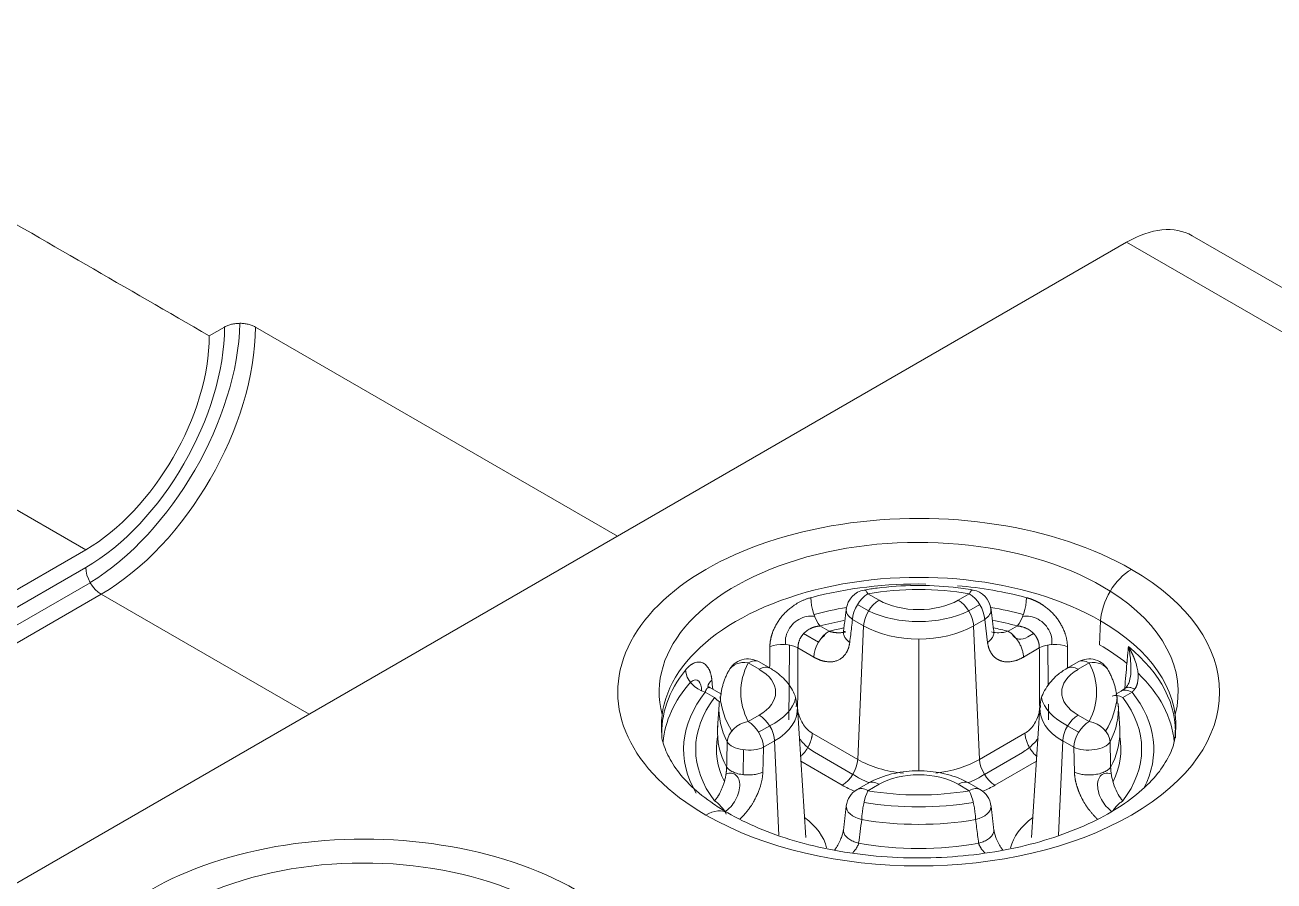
# Model space of a CAD drawing. Header units: millimetres. Extents: x 409 to 1151, y 1574 to 2099.
# Drawn here: x 948.89 to 969.11, y 1807.87 to 1821.73 of the extents above; entities that cross this region are included whole.
import ezdxf

# ---------------------------------------------------------------- set-up
doc = ezdxf.new("R2010")
doc.units = ezdxf.units.MM
doc.layers.add('core', color=7, linetype='Continuous', lineweight=20)

msp = doc.modelspace()

# ---------------------------------------------------------------- linework, layer by layer
at = {"layer": 'core', "linetype": 'Continuous'}
for p, q in [((949.875, 1813.23), (935.16, 1821.726)), ((983.708, 1809.122), (967.785, 1818.315)), ((941.754, 1803.793), (966.726, 1818.21)), ((983.087, 1808.764), (966.726, 1818.21)), ((952.122, 1816.837), (951.875, 1816.694)), ((952.622, 1816.837), (958.485, 1813.452)), ((949.875, 1813.23), (924.904, 1798.813)), ((949.875, 1812.945), (924.904, 1798.527)), ((949.948, 1812.699), (924.977, 1798.281)), ((950.125, 1812.512), (925.153, 1798.095)), ((950.125, 1812.512), (953.491, 1810.569)), ((962.539, 1812.52), (962.718, 1812.417)), ((964.001, 1812.417), (964.18, 1812.52)), ((962.548, 1812.241), (962.369, 1812.345)), ((964.351, 1812.345), (964.171, 1812.241)), ((962.289, 1812.103), (962.469, 1811.999)), ((964.25, 1811.999), (964.43, 1812.103)), ((964.475, 1811.733), (964.43, 1812.103)), ((966.305, 1812.08), (966.288, 1811.694)), ((961.498, 1811.876), (961.74, 1811.737)), ((961.761, 1811.998), (961.91, 1811.912)), ((962.373, 1809.838), (962.469, 1811.999)), ((964.346, 1809.838), (964.25, 1811.999)), ((964.958, 1811.998), (964.809, 1811.912)), ((965.126, 1811.821), (965.221, 1811.876)), ((961.261, 1811.045), (961.267, 1811.687)), ((961.406, 1811.642), (961.661, 1811.495)), ((963.36, 1811.786), (963.36, 1809.654)), ((965.059, 1811.495), (965.313, 1811.642)), ((965.452, 1811.687), (965.458, 1811.045)), ((960.778, 1811.297), (960.599, 1811.4)), ((960.955, 1811.314), (960.775, 1811.418)), ((965.944, 1811.418), (965.764, 1811.314)), ((966.12, 1811.4), (965.941, 1811.297)), ((961.256, 1810.479), (961.261, 1811.045)), ((959.905, 1810.926), (960.054, 1810.841)), ((960.166, 1810.895), (959.97, 1811.008)), ((966.638, 1810.944), (966.554, 1810.896)), ((966.814, 1810.926), (966.665, 1810.841)), ((960.129, 1810.722), (960.105, 1810.347)), ((961.531, 1808.577), (961.396, 1810.68)), ((965.323, 1810.68), (965.188, 1808.577)), ((965.461, 1810.733), (965.463, 1810.479)), ((966.614, 1810.347), (966.59, 1810.722)), ((960.599, 1810.452), (960.778, 1810.556)), ((965.941, 1810.556), (966.12, 1810.452)), ((960.948, 1810.38), (960.769, 1810.277)), ((962.373, 1809.838), (961.638, 1810.262)), ((965.081, 1810.262), (964.346, 1809.838)), ((965.95, 1810.277), (965.771, 1810.38)), ((960.848, 1810.035), (961.028, 1810.139)), ((961.028, 1810.139), (961.095, 1808.611)), ((965.624, 1808.61), (965.692, 1810.139)), ((965.692, 1810.139), (965.871, 1810.035)), ((965.882, 1809.633), (965.871, 1810.035)), ((960.519, 1809.592), (960.526, 1809.995)), ((962.124, 1809.421), (961.452, 1809.809)), ((962.294, 1809.596), (961.674, 1809.954)), ((965.042, 1809.952), (964.425, 1809.596)), ((965.268, 1809.809), (964.595, 1809.421)), ((962.542, 1809.453), (962.362, 1809.35)), ((962.718, 1809.436), (962.539, 1809.332)), ((964.18, 1809.332), (964.001, 1809.436)), ((964.357, 1809.35), (964.178, 1809.453))]:
    msp.add_line(p, q, dxfattribs=at)
for centre, start, end in [((962.539, 1812.232), 99.7408, 172.9434), ((964.18, 1812.232), 7.0566, 80.2592), ((960.599, 1811.112), 60, 152.7516), ((966.12, 1811.112), 27.2484, 120), ((962.539, 1809.044), 120, 173.1877), ((964.18, 1809.044), 6.8123, 60)]:
    msp.add_arc(centre, 0.353, start, end, dxfattribs=at)
for centre, major_axis, ratio, start_param, end_param in [((966.726, 1816.48), (1.059, 1.835), 0.57735, 6.283185, 7.068583), ((949.875, 1815.54), (-1.766, -3.058), 0.57735, 0.81448, 2.327112), ((949.875, 1815.54), (-1.589, -2.753), 0.57735, 0.785398, 2.356194), ((949.875, 1815.54), (-1.414, -2.449), 0.57735, 0.785398, 2.356194), ((950.125, 1815.396), (-1.766, -3.058), 0.57735, 0.785398, 2.356194), ((963.36, 1810.926), (4.871, 0), 0.57735, 0.785398, 3.926991), ((963.36, 1810.926), (-4.201, 0), 0.57735, 3.881441, 6.43333), ((950.125, 1812.801), (-0.177, 0.306), 0.57735, 0.785398, 2.356194), ((963.36, 1810.38), (4.166, 0), 0.57735, 0.785398, 3.184593), ((963.36, 1810.926), (4.871, 0), 0.57735, 3.926991, 7.068583), ((966.804, 1812.338), (-0.353, -0.612), 0.57735, 3.926991, 5.445427), ((963.36, 1810.277), (4.159, 0), 0.57735, 1.543549, 2.004157), ((963.36, 1810.277), (4.159, 0), 0.57735, 1.137435, 1.418646), ((961.761, 1812.286), (0.091, -0.341), 0.342866, 4.102864, 5.621301), ((962.539, 1812.232), (-0.177, -0.306), 0.57735, 3.926991, 5.445427), ((962.539, 1812.232), (-0.06, 0.348), 0.232704, 5.647602, 6.283706), ((963.36, 1810.926), (2.88, 0), 0.57735, 1.281787, 1.859806), ((964.18, 1812.232), (0.06, 0.348), 0.232704, 6.28269, 6.918769), ((964.18, 1812.232), (0.177, -0.306), 0.57735, 0.837758, 2.356194), ((964.958, 1812.286), (-0.091, -0.341), 0.342866, 0.661981, 2.180322), ((963.36, 1810.926), (-4.201, 0), 0.57735, 2.991446, 3.881441), ((963.36, 1810.004), (4.142, 0), 0.57735, 1.856526, 1.992207), ((962.539, 1812.232), (0.35, -0.043), 0.594781, 3.141578, 3.996943), ((962.718, 1812.128), (-0.177, -0.306), 0.57735, 3.926991, 5.445427), ((963.36, 1812.787), (-1.242, 0), 0.57735, 0.860258, 2.281334), ((963.36, 1812.787), (-0.907, 0), 0.57735, 0.785398, 2.356194), ((964.001, 1812.128), (0.177, -0.306), 0.57735, 0.837758, 2.356194), ((964.18, 1812.232), (0.35, 0.043), 0.594781, 5.427835, 6.2832), ((963.36, 1810.004), (4.142, 0), 0.57735, 1.149386, 1.285041), ((963.36, 1810.004), (3.806, 0), 0.57735, 1.895113, 2.004157), ((963.36, 1810.004), (3.806, 0), 0.57735, 1.137434, 1.251516), ((963.36, 1810.38), (4.166, 0), 0.57735, 6.258691, 7.068583), ((961.91, 1811.624), (-0.177, -0.306), 0.57735, 3.926991, 5.445427), ((963.36, 1810.004), (3.61, 0), 0.57735, 1.915113, 1.984063), ((963.36, 1812.514), (-1.26, 0), 0.57735, 0.785398, 2.356194), ((963.36, 1810.004), (3.61, 0), 0.57735, 1.157529, 1.229515), ((961.157, 1811.513), (0.353, -0.002), 0.520142, 0.790128, 2.196897), ((965.562, 1811.513), (-0.353, -0.002), 0.520142, 4.086288, 5.493058), ((963.36, 1810.004), (4.142, 0), 0.57735, 0.619763, 0.785398), ((963.36, 1810.277), (4.159, 0), 0.57735, 6.246135, 6.899046), ((960.599, 1811.112), (-0.314, 0.162), 0.782634, 5.095526, 6.28273), ((960.599, 1811.112), (0.177, 0.306), 0.57735, 0.000011, 0.785398), ((966.12, 1811.112), (-0.177, 0.306), 0.57735, 5.497787, 6.283174), ((966.12, 1811.112), (0.314, 0.162), 0.782634, 0.000455, 1.187659), ((963.36, 1810.277), (4.159, 0), 0.57735, 2.708231, 3.178659), ((959.905, 1811.215), (0.276, -0.221), 0.741019, 3.729846, 5.248188), ((963.36, 1810.926), (2.88, 0), 0.57735, 2.852583, 3.430602), ((960.778, 1811.008), (0.177, 0.306), 0.57735, 0.000485, 0.785398), ((960.137, 1810.926), (-0.907, 0), 0.57735, 2.356194, 3.926991), ((966.582, 1810.926), (-0.907, 0), 0.57735, 5.497787, 7.068583), ((965.941, 1811.008), (-0.177, 0.306), 0.57735, 5.497787, 6.282748), ((963.36, 1810.926), (2.88, 0), 0.57735, 5.994176, 6.572195), ((963.36, 1810.004), (4.142, 0), 0.57735, 0.04934, 0.540902), ((963.36, 1810.004), (4.142, 0), 0.57735, 2.671897, 3.092055), ((960.298, 1811.017), (-0.352, -0.03), 0.580514, 5.611941, 6.142183), ((963.36, 1810.004), (3.806, 0), 0.57735, 2.70823, 3.471055), ((963.36, 1810.004), (3.61, 0), 0.57735, 2.728325, 3.55486), ((963.36, 1810.926), (3.215, 0), 0.57735, 3.178021, 3.48681), ((960.137, 1810.926), (-1.242, 0), 0.57735, 2.281334, 3.008157), ((966.582, 1810.926), (-1.242, 0), 0.57735, 0.116223, 0.860258), ((963.36, 1810.926), (3.215, 0), 0.57735, 5.937968, 6.246755), ((966.665, 1810.552), (-0.177, 0.306), 0.57735, 5.497787, 6.263552), ((966.814, 1810.638), (-0.177, 0.306), 0.577348, 5.497785, 6.283166), ((963.36, 1810.004), (3.61, 0), 0.57735, 5.869918, 6.696452), ((963.36, 1810.004), (3.806, 0), 0.57735, 5.991369, 6.716546), ((963.36, 1810.653), (3.233, 0), 0.57735, 3.104527, 3.430602), ((963.36, 1810.653), (3.233, 0), 0.57735, 3.075121, 3.104527), ((960.137, 1810.653), (-1.26, 0), 0.57735, 2.356194, 3.189404), ((966.582, 1810.653), (-1.26, 0), 0.57735, 6.247867, 7.068583), ((963.36, 1810.653), (3.233, 0), 0.57735, 5.994176, 6.3307), ((960.599, 1810.164), (-0.314, -0.162), 0.782634, 4.329252, 5.847688), ((960.599, 1810.164), (0.177, -0.306), 0.57735, 0.837758, 2.356194), ((960.778, 1810.268), (0.177, -0.306), 0.57735, 0.837758, 2.356194), ((965.941, 1810.268), (-0.177, -0.306), 0.57735, 3.926991, 5.445427), ((966.12, 1810.164), (-0.177, -0.306), 0.57735, 3.926991, 5.445427), ((966.12, 1810.164), (0.314, -0.162), 0.782634, 0.435497, 1.953933), ((963.36, 1810.004), (3.275, 0), 0.57735, 3.032174, 3.423007), ((963.36, 1810.277), (3.257, 0), 0.57735, 3.104533, 3.444508), ((963.36, 1810.277), (3.257, 0), 0.57735, 3.08206, 3.104533), ((963.36, 1810.277), (3.257, 0), 0.57735, 5.98027, 6.284), ((963.36, 1810.004), (3.275, 0), 0.57735, 6.001802, 6.392646), ((963.36, 1810.277), (3.257, 0), 0.57735, 0.000814, 0.03706), ((960.599, 1810.164), (0.353, -0.01), 0.493711, 3.448351, 5.510944), ((966.12, 1810.164), (0.353, 0.01), 0.493711, 3.913834, 5.976427), ((962.124, 1809.709), (0.177, 0.306), 0.57735, 3.926991, 5.445427), ((963.36, 1810.407), (1.395, 0), 0.57735, 3.926991, 4.535969), ((963.36, 1810.407), (1.395, 0), 0.57735, 4.912003, 5.497787), ((964.595, 1809.709), (-0.177, 0.306), 0.57735, 0.837758, 2.356194), ((963.36, 1809.066), (-0.907, 0), 0.57735, 3.926991, 5.497787), ((963.36, 1810.134), (1.748, 0), 0.57735, 3.926991, 4.076437), ((963.36, 1810.134), (-1.413, 0), 0.57735, 0.717264, 0.967482), ((962.718, 1809.148), (-0.177, 0.306), 0.57735, 5.497787, 6.282295), ((964.001, 1809.148), (0.177, 0.306), 0.57735, 0.000722, 0.785398), ((963.36, 1810.134), (-1.413, 0), 0.57735, 2.173977, 2.424329), ((963.36, 1810.134), (1.748, 0), 0.57735, 5.348341, 5.497787), ((962.539, 1809.044), (-0.177, 0.306), 0.57735, 5.497787, 6.283174), ((962.539, 1809.044), (-0.06, -0.348), 0.232704, 3.777176, 5.295613), ((963.36, 1810.926), (2.88, 0), 0.57735, 4.42338, 5.001398), ((964.18, 1809.044), (0.177, 0.306), 0.57735, 0.000011, 0.785398), ((964.18, 1809.044), (0.06, -0.348), 0.232704, 0.987573, 2.506009), ((959.915, 1808.361), (-0.353, -0.612), 0.57735, 3.141604, 3.926991), ((960.054, 1808.878), (0.177, -0.306), 0.57735, 1.484209, 2.356194), ((962.539, 1809.044), (0.351, -0.042), 0.553912, 3.141594, 4.488402), ((963.36, 1810.926), (3.215, 0), 0.57735, 4.433538, 4.99124), ((964.18, 1809.044), (0.351, 0.042), 0.553912, 4.936376, 6.283184), ((960.137, 1808.273), (1.748, 0), 0.57735, 0.133542, 0.66668), ((963.36, 1810.653), (3.233, 0), 0.57735, 4.42338, 5.001398), ((966.582, 1808.273), (1.748, 0), 0.57735, 2.474912, 3.01021), ((954.37, 1805.736), (4.871, 0), 0.57735, 0.785398, 3.926991), ((963.36, 1810.277), (3.257, 0), 0.57735, 4.409474, 5.015304), ((954.37, 1805.736), (-4.201, 0), 0.57735, 3.881441, 6.43333)]:
    msp.add_ellipse(centre, major_axis=major_axis, ratio=ratio, start_param=start_param, end_param=end_param, dxfattribs=at)
for points, degree, knots in [([(951.875, 1816.694), (950.542, 1817.464), (949.208, 1818.234), (944.303, 1821.066), (940.732, 1823.128), (937.16, 1825.19)], 3, [0, 0, 0, 0, 0.271831, 0.271831, 1, 1, 1, 1]), ([(952.622, 1816.837), (952.614, 1816.842), (952.605, 1816.847), (952.587, 1816.855), (952.569, 1816.863), (952.549, 1816.87), (952.529, 1816.876), (952.518, 1816.879), (952.486, 1816.887), (952.464, 1816.891), (952.43, 1816.894), (952.419, 1816.895), (952.395, 1816.897), (952.384, 1816.897), (952.349, 1816.897), (952.326, 1816.896), (952.292, 1816.892), (952.281, 1816.89), (952.259, 1816.886), (952.237, 1816.882), (952.216, 1816.876), (952.196, 1816.87), (952.186, 1816.867), (952.157, 1816.855), (952.139, 1816.847), (952.122, 1816.837)], 3, [0, 0, 0, 0, 0.0625, 0.0625, 0.125, 0.1875, 0.1875, 0.25, 0.25, 0.375, 0.375, 0.4375, 0.4375, 0.5, 0.5, 0.625, 0.625, 0.6875, 0.6875, 0.75, 0.8125, 0.8125, 0.875, 0.875, 1, 1, 1, 1]), ([(964.24, 1812.58), (964.134, 1812.598), (963.827, 1812.641), (963.303, 1812.666), (962.818, 1812.632), (962.548, 1812.592), (962.479, 1812.58)], 3, [0, 0, 0, 0, 0.184218, 0.531525, 0.879178, 1, 1, 1, 1]), ([(960.951, 1811.663), (960.951, 1811.666), (960.951, 1811.673), (960.951, 1811.682), (960.952, 1811.692), (960.953, 1811.702), (960.953, 1811.712), (960.954, 1811.722), (960.956, 1811.732), (960.957, 1811.741), (960.958, 1811.751), (960.96, 1811.761), (960.962, 1811.771), (960.964, 1811.781), (960.966, 1811.791), (960.968, 1811.802), (960.97, 1811.812), (960.973, 1811.822), (960.976, 1811.832), (960.978, 1811.842), (960.982, 1811.853), (960.985, 1811.863), (960.988, 1811.873), (960.992, 1811.883), (961.001, 1811.91), (961.019, 1811.954), (961.049, 1812.013), (961.084, 1812.071), (961.124, 1812.128), (961.169, 1812.183), (961.22, 1812.235), (961.275, 1812.283), (961.32, 1812.317), (961.354, 1812.34), (961.374, 1812.353), (961.394, 1812.365), (961.415, 1812.377), (961.436, 1812.388), (961.457, 1812.399), (961.479, 1812.409), (961.501, 1812.418), (961.523, 1812.427), (961.545, 1812.435), (961.567, 1812.443), (961.59, 1812.45), (961.605, 1812.454), (961.613, 1812.456)], 3, [0, 0, 0, 0, 0.009872, 0.019721, 0.02955, 0.039361, 0.049158, 0.058943, 0.06872, 0.078491, 0.08826, 0.09803, 0.107804, 0.117585, 0.127375, 0.137179, 0.146998, 0.156837, 0.166697, 0.176582, 0.186496, 0.19644, 0.206418, 0.216433, 0.226487, 0.285159, 0.343748, 0.40283, 0.462971, 0.526102, 0.589423, 0.653511, 0.718925, 0.740306, 0.761666, 0.783021, 0.804388, 0.825785, 0.847228, 0.868733, 0.890318, 0.911999, 0.933792, 0.955713, 0.977777, 1, 1, 1, 1]), ([(965.106, 1812.456), (965.11, 1812.455), (965.118, 1812.453), (965.129, 1812.45), (965.14, 1812.446), (965.152, 1812.443), (965.163, 1812.439), (965.174, 1812.435), (965.185, 1812.431), (965.197, 1812.427), (965.208, 1812.422), (965.219, 1812.418), (965.229, 1812.413), (965.24, 1812.408), (965.251, 1812.404), (965.262, 1812.399), (965.272, 1812.393), (965.283, 1812.388), (965.293, 1812.382), (965.304, 1812.377), (965.314, 1812.371), (965.325, 1812.365), (965.335, 1812.359), (965.345, 1812.353), (965.355, 1812.347), (965.365, 1812.34), (965.375, 1812.333), (965.402, 1812.315), (965.444, 1812.283), (965.499, 1812.235), (965.55, 1812.183), (965.595, 1812.128), (965.636, 1812.071), (965.67, 1812.013), (965.7, 1811.954), (965.719, 1811.907), (965.731, 1811.874), (965.737, 1811.854), (965.743, 1811.835), (965.748, 1811.815), (965.753, 1811.796), (965.757, 1811.776), (965.76, 1811.757), (965.763, 1811.738), (965.765, 1811.719), (965.767, 1811.7), (965.768, 1811.682), (965.768, 1811.669), (965.768, 1811.663)], 3, [0, 0, 0, 0, 0.01112, 0.022198, 0.033238, 0.04424, 0.055207, 0.06614, 0.077042, 0.087914, 0.098759, 0.109578, 0.120374, 0.131148, 0.141903, 0.15264, 0.163363, 0.174072, 0.18477, 0.195459, 0.206141, 0.216818, 0.227493, 0.238167, 0.248843, 0.259522, 0.270207, 0.2809, 0.346375, 0.410523, 0.473901, 0.537091, 0.59727, 0.656386, 0.715004, 0.773702, 0.792902, 0.811971, 0.830928, 0.849794, 0.868591, 0.887339, 0.906059, 0.924774, 0.943504, 0.962271, 0.981096, 1, 1, 1, 1]), ([(961.679, 1812.15), (961.647, 1812.157), (961.613, 1812.159), (961.494, 1812.148), (961.405, 1812.107), (961.267, 1811.977), (961.219, 1811.888), (961.2, 1811.765), (961.201, 1811.728), (961.21, 1811.694)], 3, [0, 0, 0, 0, 0.14265, 0.14265, 0.491127, 0.491127, 0.839604, 0.839604, 1, 1, 1, 1]), ([(965.51, 1811.694), (965.525, 1811.757), (965.516, 1811.833), (965.444, 1811.988), (965.374, 1812.063), (965.213, 1812.152), (965.122, 1812.167), (965.043, 1812.151), (965.042, 1812.15), (965.041, 1812.15)], 3, [0, 0, 0, 0, 0.298063, 0.298063, 0.646907, 0.646907, 0.995752, 0.995752, 1, 1, 1, 1]), ([(961.761, 1811.998), (961.758, 1811.998), (961.752, 1811.997), (961.743, 1811.996), (961.733, 1811.995), (961.724, 1811.993), (961.715, 1811.992), (961.707, 1811.99), (961.698, 1811.988), (961.689, 1811.986), (961.681, 1811.984), (961.673, 1811.982), (961.664, 1811.979), (961.656, 1811.977), (961.648, 1811.974), (961.64, 1811.971), (961.633, 1811.968), (961.625, 1811.965), (961.618, 1811.961), (961.61, 1811.958), (961.594, 1811.95), (961.571, 1811.937), (961.541, 1811.916), (961.514, 1811.893), (961.495, 1811.873), (961.481, 1811.857), (961.473, 1811.846), (961.465, 1811.836), (961.458, 1811.824), (961.451, 1811.813), (961.445, 1811.801), (961.438, 1811.789), (961.433, 1811.776), (961.428, 1811.763), (961.423, 1811.751), (961.419, 1811.737), (961.415, 1811.724), (961.412, 1811.711), (961.41, 1811.697), (961.408, 1811.683), (961.407, 1811.669), (961.406, 1811.655), (961.406, 1811.646), (961.406, 1811.642)], 3, [0, 0, 0, 0, 0.016576, 0.033001, 0.049276, 0.065402, 0.08138, 0.097211, 0.112898, 0.12844, 0.14384, 0.159099, 0.174218, 0.189199, 0.204043, 0.218752, 0.233328, 0.247772, 0.262086, 0.276271, 0.29033, 0.354143, 0.417322, 0.48005, 0.542515, 0.565961, 0.589592, 0.613416, 0.637445, 0.661686, 0.686149, 0.710843, 0.735777, 0.760958, 0.786395, 0.812096, 0.838068, 0.86432, 0.890857, 0.917687, 0.944816, 0.972252, 1, 1, 1, 1]), ([(961.91, 1811.912), (961.913, 1811.911), (961.919, 1811.909), (961.928, 1811.907), (961.937, 1811.904), (961.947, 1811.902), (961.957, 1811.9), (961.967, 1811.898), (961.978, 1811.896), (961.989, 1811.894), (962, 1811.892), (962.011, 1811.891), (962.022, 1811.89), (962.034, 1811.889), (962.046, 1811.888), (962.058, 1811.888), (962.075, 1811.888), (962.097, 1811.889), (962.124, 1811.891), (962.149, 1811.894), (962.165, 1811.898), (962.172, 1811.899)], 3, [0, 0, 0, 0, 0.033268, 0.067534, 0.102796, 0.139051, 0.176298, 0.214534, 0.253756, 0.293961, 0.335147, 0.37731, 0.420447, 0.464555, 0.509632, 0.555673, 0.602676, 0.705118, 0.807512, 0.909865, 1, 1, 1, 1]), ([(962.244, 1811.733), (962.226, 1811.745), (962.209, 1811.759), (962.18, 1811.79), (962.167, 1811.807), (962.149, 1811.843), (962.143, 1811.863), (962.142, 1811.889), (962.142, 1811.897), (962.143, 1811.904)], 3, [0, 0, 0, 0, 0.296428, 0.296428, 0.592856, 0.592856, 0.889283, 0.889283, 1, 1, 1, 1]), ([(964.577, 1811.904), (964.577, 1811.897), (964.578, 1811.889), (964.576, 1811.863), (964.57, 1811.843), (964.552, 1811.807), (964.539, 1811.79), (964.51, 1811.759), (964.493, 1811.745), (964.475, 1811.733)], 3, [0, 0, 0, 0, 0.110584, 0.110584, 0.407056, 0.407056, 0.703528, 0.703528, 1, 1, 1, 1]), ([(964.809, 1811.912), (964.76, 1811.897), (964.709, 1811.889), (964.618, 1811.887), (964.577, 1811.892), (964.538, 1811.901)], 3, [0, 0, 0, 0, 0.544365, 0.544365, 1, 1, 1, 1]), ([(964.809, 1811.912), (964.825, 1811.903), (964.841, 1811.892), (964.872, 1811.867), (964.887, 1811.853), (964.916, 1811.823), (964.931, 1811.806), (964.957, 1811.771), (964.97, 1811.753), (964.993, 1811.715), (965.003, 1811.695), (965.021, 1811.654), (965.029, 1811.634), (965.043, 1811.593), (965.048, 1811.573), (965.055, 1811.533), (965.058, 1811.514), (965.059, 1811.495)], 3, [0, 0, 0, 0, 0.125, 0.125, 0.25, 0.25, 0.375, 0.375, 0.5, 0.5, 0.625, 0.625, 0.75, 0.75, 0.875, 0.875, 1, 1, 1, 1]), ([(964.873, 1811.866), (964.897, 1811.82), (964.936, 1811.793), (965.026, 1811.781), (965.077, 1811.793), (965.126, 1811.821)], 3, [0, 0, 0, 0, 0.518688, 0.518688, 1, 1, 1, 1]), ([(965.313, 1811.642), (965.313, 1811.644), (965.313, 1811.648), (965.313, 1811.654), (965.313, 1811.66), (965.313, 1811.667), (965.312, 1811.673), (965.312, 1811.679), (965.311, 1811.685), (965.31, 1811.691), (965.309, 1811.698), (965.308, 1811.704), (965.307, 1811.71), (965.306, 1811.716), (965.304, 1811.722), (965.303, 1811.728), (965.301, 1811.734), (965.299, 1811.74), (965.298, 1811.746), (965.296, 1811.752), (965.294, 1811.758), (965.292, 1811.763), (965.289, 1811.769), (965.287, 1811.775), (965.284, 1811.78), (965.282, 1811.786), (965.279, 1811.792), (965.276, 1811.797), (965.274, 1811.803), (965.271, 1811.808), (965.268, 1811.813), (965.265, 1811.818), (965.261, 1811.824), (965.258, 1811.829), (965.255, 1811.834), (965.251, 1811.839), (965.248, 1811.844), (965.244, 1811.848), (965.241, 1811.853), (965.237, 1811.858), (965.233, 1811.862), (965.223, 1811.874), (965.205, 1811.893), (965.178, 1811.916), (965.148, 1811.937), (965.123, 1811.951), (965.102, 1811.961), (965.088, 1811.967), (965.073, 1811.973), (965.058, 1811.978), (965.042, 1811.983), (965.026, 1811.987), (965.01, 1811.991), (964.993, 1811.994), (964.976, 1811.996), (964.964, 1811.997), (964.958, 1811.998)], 3, [0, 0, 0, 0, 0.012513, 0.024963, 0.03735, 0.049674, 0.061936, 0.074137, 0.086277, 0.098357, 0.110377, 0.122338, 0.134242, 0.146087, 0.157875, 0.169607, 0.181284, 0.192905, 0.204472, 0.215985, 0.227445, 0.238853, 0.25021, 0.261516, 0.272771, 0.283978, 0.295136, 0.306246, 0.317309, 0.328326, 0.339298, 0.350225, 0.361108, 0.371948, 0.382746, 0.393504, 0.40422, 0.414897, 0.425536, 0.436137, 0.446701, 0.457229, 0.519641, 0.582401, 0.645696, 0.709709, 0.736669, 0.764059, 0.791892, 0.820179, 0.84893, 0.878157, 0.907868, 0.938073, 0.968781, 1, 1, 1, 1]), ([(961.661, 1811.495), (961.663, 1811.493), (961.669, 1811.49), (961.678, 1811.485), (961.687, 1811.48), (961.696, 1811.476), (961.705, 1811.471), (961.715, 1811.467), (961.724, 1811.463), (961.733, 1811.458), (961.743, 1811.455), (961.752, 1811.451), (961.762, 1811.447), (961.772, 1811.444), (961.781, 1811.44), (961.791, 1811.437), (961.801, 1811.434), (961.811, 1811.432), (961.821, 1811.429), (961.831, 1811.427), (961.841, 1811.425), (961.851, 1811.423), (961.861, 1811.422), (961.876, 1811.42), (961.897, 1811.418), (961.924, 1811.417), (961.953, 1811.418), (961.99, 1811.423), (962.026, 1811.432), (962.065, 1811.448), (962.1, 1811.468), (962.135, 1811.496), (962.163, 1811.527), (962.182, 1811.554), (962.195, 1811.575), (962.202, 1811.59), (962.21, 1811.605), (962.216, 1811.62), (962.222, 1811.636), (962.227, 1811.652), (962.231, 1811.668), (962.235, 1811.684), (962.239, 1811.7), (962.242, 1811.717), (962.243, 1811.728), (962.244, 1811.733)], 3, [0, 0, 0, 0, 0.010932, 0.021974, 0.033127, 0.044391, 0.055766, 0.067254, 0.078853, 0.090566, 0.102392, 0.114331, 0.126383, 0.13855, 0.15083, 0.163225, 0.175733, 0.188355, 0.20109, 0.213939, 0.2269, 0.239974, 0.25316, 0.266459, 0.299006, 0.335349, 0.375499, 0.419468, 0.491722, 0.531461, 0.602646, 0.667547, 0.726146, 0.778441, 0.800301, 0.821823, 0.843004, 0.863838, 0.884326, 0.90447, 0.92427, 0.943726, 0.962834, 0.981594, 1, 1, 1, 1]), ([(965.059, 1811.495), (964.951, 1811.433), (964.743, 1811.408), (964.661, 1811.446), (964.582, 1811.482), (964.533, 1811.561), (964.488, 1811.633), (964.475, 1811.733)], 2, [0, 0, 0, 0.25, 0.5, 0.5, 0.75, 0.75, 1, 1, 1]), ([(966.755, 1811.664), (966.771, 1811.594), (966.783, 1811.523), (966.793, 1811.415), (966.795, 1811.38), (966.797, 1811.308), (966.796, 1811.272), (966.793, 1811.23), (966.793, 1811.223), (966.792, 1811.216)], 3, [0, 0, 0, 0, 0.475822, 0.475822, 0.713733, 0.713733, 0.951644, 0.951644, 1, 1, 1, 1]), ([(966.755, 1811.664), (966.757, 1811.66), (966.762, 1811.652), (966.769, 1811.64), (966.776, 1811.628), (966.782, 1811.617), (966.788, 1811.605), (966.794, 1811.594), (966.8, 1811.583), (966.805, 1811.573), (966.811, 1811.562), (966.816, 1811.552), (966.82, 1811.542), (966.825, 1811.533), (966.829, 1811.523), (966.833, 1811.514), (966.837, 1811.505), (966.841, 1811.496), (966.844, 1811.488), (966.847, 1811.48), (966.851, 1811.472), (966.854, 1811.464), (966.856, 1811.457), (966.859, 1811.45), (966.873, 1811.411), (966.893, 1811.344), (966.908, 1811.264), (966.913, 1811.205), (966.913, 1811.163), (966.911, 1811.125), (966.907, 1811.096), (966.902, 1811.076), (966.899, 1811.062), (966.895, 1811.049), (966.891, 1811.037), (966.886, 1811.025), (966.881, 1811.014), (966.876, 1811.003), (966.87, 1810.993), (966.864, 1810.984), (966.859, 1810.978), (966.857, 1810.975)], 3, [0, 0, 0, 0, 0.017984, 0.03559, 0.052816, 0.069662, 0.086128, 0.102214, 0.11792, 0.133245, 0.148191, 0.162755, 0.17694, 0.190744, 0.204168, 0.217212, 0.229876, 0.24216, 0.254065, 0.26559, 0.276736, 0.287504, 0.297892, 0.307902, 0.317534, 0.463593, 0.587399, 0.651004, 0.710073, 0.764693, 0.814969, 0.836071, 0.856556, 0.876436, 0.895726, 0.914442, 0.932598, 0.950213, 0.967305, 0.983894, 1, 1, 1, 1]), ([(959.585, 1811.285), (959.587, 1811.287), (959.59, 1811.292), (959.596, 1811.298), (959.601, 1811.304), (959.607, 1811.311), (959.612, 1811.316), (959.617, 1811.322), (959.623, 1811.328), (959.628, 1811.333), (959.634, 1811.338), (959.64, 1811.343), (959.645, 1811.348), (959.651, 1811.353), (959.656, 1811.358), (959.662, 1811.362), (959.668, 1811.366), (959.673, 1811.37), (959.679, 1811.374), (959.685, 1811.378), (959.69, 1811.381), (959.696, 1811.384), (959.702, 1811.388), (959.707, 1811.391), (959.713, 1811.393), (959.719, 1811.396), (959.725, 1811.398), (959.74, 1811.405), (959.766, 1811.412), (959.8, 1811.415), (959.834, 1811.412), (959.865, 1811.401), (959.894, 1811.384), (959.921, 1811.362), (959.944, 1811.333), (959.961, 1811.307), (959.971, 1811.286), (959.977, 1811.274), (959.982, 1811.26), (959.987, 1811.247), (959.991, 1811.233), (959.996, 1811.218), (959.999, 1811.203), (960.003, 1811.188), (960.006, 1811.172), (960.008, 1811.155), (960.01, 1811.138), (960.011, 1811.127), (960.012, 1811.121)], 3, [0, 0, 0, 0, 0.01112, 0.022198, 0.033238, 0.04424, 0.055207, 0.06614, 0.077042, 0.087914, 0.098759, 0.109578, 0.120374, 0.131148, 0.141903, 0.15264, 0.163363, 0.174072, 0.18477, 0.195459, 0.206141, 0.216818, 0.227493, 0.238167, 0.248843, 0.259522, 0.270207, 0.2809, 0.346374, 0.41052, 0.473898, 0.537086, 0.597266, 0.656383, 0.715002, 0.7737, 0.792901, 0.811969, 0.830927, 0.849793, 0.86859, 0.887338, 0.906059, 0.924773, 0.943504, 0.962271, 0.981096, 1, 1, 1, 1]), ([(961.379, 1810.689), (961.382, 1810.739), (961.372, 1810.877), (961.249, 1811.083), (961.09, 1811.23), (960.982, 1811.298), (960.955, 1811.314)], 3, [0, 0, 0, 0, 0.188229, 0.534142, 0.887207, 1, 1, 1, 1]), ([(965.764, 1811.314), (965.706, 1811.281), (965.571, 1811.187), (965.411, 1810.996), (965.32, 1810.801), (965.33, 1810.695), (965.333, 1810.677)], 3, [0, 0, 0, 0, 0.234616, 0.595497, 0.933513, 1, 1, 1, 1]), ([(966.695, 1810.983), (966.696, 1810.988), (966.707, 1811.125), (966.719, 1811.261), (966.731, 1811.392)], 3, [0, 0, 0, 0, 0.035759, 1, 1, 1, 1]), ([(966.792, 1811.22), (966.788, 1811.163), (966.773, 1811.092), (966.733, 1811.019), (966.714, 1810.997), (966.704, 1810.989)], 3, [0, 0, 0, 0, 0.534204, 0.776782, 1, 1, 1, 1]), ([(959.846, 1810.947), (959.845, 1811.017), (959.828, 1811.074), (959.767, 1811.137), (959.72, 1811.132), (959.673, 1811.091), (959.67, 1811.088), (959.667, 1811.085)], 3, [0, 0, 0, 0, 0.444702, 0.444702, 0.962608, 0.962608, 1, 1, 1, 1]), ([(959.986, 1810.999), (959.969, 1811.013), (959.955, 1811.02), (959.949, 1811.019), (959.948, 1811.019)], 3, [0, 0, 0, 0, 0.851172, 1, 1, 1, 1]), ([(959.985, 1811), (959.981, 1811.002), (959.974, 1811.004), (959.963, 1811.005), (959.952, 1811.002), (959.943, 1810.997), (959.937, 1810.991), (959.933, 1810.987), (959.929, 1810.982), (959.925, 1810.976), (959.921, 1810.969), (959.918, 1810.962), (959.914, 1810.954), (959.911, 1810.946), (959.908, 1810.936), (959.906, 1810.93), (959.905, 1810.926)], 3, [0, 0, 0, 0, 0.100906, 0.218373, 0.336841, 0.456655, 0.507115, 0.558382, 0.610477, 0.663422, 0.717238, 0.771942, 0.827553, 0.884089, 0.941566, 1, 1, 1, 1]), ([(960.054, 1810.841), (960.08, 1810.812), (960.106, 1810.79), (960.131, 1810.772), (960.133, 1810.771), (960.134, 1810.77)], 3, [0, 0, 0, 0, 0.930776, 0.930776, 1, 1, 1, 1]), ([(966.706, 1810.991), (966.708, 1810.992), (966.709, 1810.993), (966.72, 1810.999), (966.73, 1811.003), (966.752, 1811.006), (966.764, 1811.005), (966.79, 1811.002), (966.803, 1810.998), (966.83, 1810.989), (966.843, 1810.983), (966.857, 1810.976)], 3, [0, 0, 0, 0, 0.048922, 0.048922, 0.286692, 0.286692, 0.524461, 0.524461, 0.762231, 0.762231, 1, 1, 1, 1]), ([(966.857, 1810.975), (966.855, 1810.974), (966.852, 1810.97), (966.848, 1810.964), (966.843, 1810.959), (966.838, 1810.953), (966.834, 1810.948), (966.829, 1810.942), (966.824, 1810.937), (966.819, 1810.932), (966.816, 1810.928), (966.814, 1810.926)], 3, [0, 0, 0, 0, 0.105692, 0.212739, 0.32114, 0.430898, 0.54201, 0.654477, 0.768298, 0.883473, 1, 1, 1, 1]), ([(960.268, 1808.973), (960.189, 1809.019), (959.97, 1809.156), (959.667, 1809.4), (959.407, 1809.697), (959.257, 1809.988), (959.193, 1810.175), (959.2, 1810.274), (959.201, 1810.281)], 3, [0, 0, 0, 0, 0.111899, 0.325309, 0.538468, 0.754284, 0.980631, 1, 1, 1, 1]), ([(967.511, 1810.31), (967.515, 1810.254), (967.506, 1810.108), (967.411, 1809.866), (967.212, 1809.568), (966.905, 1809.268), (966.489, 1808.981), (965.986, 1808.728), (965.407, 1808.52), (964.767, 1808.364), (964.084, 1808.267), (963.378, 1808.233), (962.671, 1808.264), (961.984, 1808.358), (961.34, 1808.512), (960.757, 1808.719), (960.422, 1808.884), (960.268, 1808.973)], 3, [0, 0, 0, 0, 0.044519, 0.114282, 0.179627, 0.249313, 0.31721, 0.384835, 0.452672, 0.520921, 0.589544, 0.658416, 0.727383, 0.796258, 0.864852, 0.933007, 1, 1, 1, 1]), ([(965.272, 1809.887), (965.26, 1809.897), (965.249, 1809.907), (965.223, 1809.934), (965.209, 1809.951), (965.182, 1809.986), (965.17, 1810.004), (965.147, 1810.043), (965.136, 1810.062), (965.118, 1810.103), (965.11, 1810.123), (965.097, 1810.164), (965.092, 1810.184), (965.084, 1810.224), (965.082, 1810.243), (965.081, 1810.262)], 3, [0, 0, 0, 0, 0.112032, 0.112032, 0.260026, 0.260026, 0.408021, 0.408021, 0.556016, 0.556016, 0.704011, 0.704011, 0.852005, 0.852005, 1, 1, 1, 1]), ([(961.428, 1810.174), (961.473, 1810.117), (961.522, 1810.066), (961.606, 1809.997), (961.64, 1809.974), (961.674, 1809.954)], 3, [0, 0, 0, 0, 0.60901, 0.60901, 1, 1, 1, 1]), ([(965.042, 1809.952), (965.101, 1809.987), (965.16, 1810.033), (965.242, 1810.115), (965.268, 1810.144), (965.293, 1810.176)], 3, [0, 0, 0, 0, 0.669533, 0.669533, 1, 1, 1, 1]), ([(960.054, 1809.167), (960.055, 1809.168), (960.059, 1809.172), (960.063, 1809.177), (960.068, 1809.183), (960.073, 1809.189), (960.079, 1809.196), (960.084, 1809.203), (960.089, 1809.21), (960.095, 1809.217), (960.1, 1809.225), (960.106, 1809.234), (960.111, 1809.243), (960.117, 1809.252), (960.123, 1809.261), (960.129, 1809.271), (960.137, 1809.286), (960.147, 1809.305), (960.158, 1809.329), (960.17, 1809.354), (960.18, 1809.38), (960.19, 1809.406), (960.2, 1809.435), (960.21, 1809.466), (960.22, 1809.499), (960.227, 1809.53), (960.234, 1809.559), (960.238, 1809.583), (960.241, 1809.601), (960.244, 1809.615), (960.245, 1809.629), (960.247, 1809.643), (960.248, 1809.656), (960.249, 1809.669), (960.25, 1809.681), (960.251, 1809.693), (960.251, 1809.705), (960.251, 1809.712), (960.251, 1809.716)], 3, [0, 0, 0, 0, 0.015224, 0.030904, 0.04704, 0.063631, 0.080676, 0.098173, 0.116121, 0.134519, 0.153366, 0.17266, 0.1924, 0.212585, 0.233212, 0.254281, 0.27579, 0.322668, 0.369525, 0.416363, 0.463142, 0.508587, 0.55272, 0.609688, 0.662683, 0.711784, 0.757072, 0.798631, 0.820892, 0.84263, 0.86386, 0.884604, 0.904879, 0.924707, 0.94411, 0.96311, 0.981732, 1, 1, 1, 1]), ([(960.23, 1808.995), (960.243, 1809.004), (960.257, 1809.014), (960.334, 1809.08), (960.391, 1809.161), (960.462, 1809.336), (960.472, 1809.427), (960.436, 1809.564), (960.39, 1809.608), (960.303, 1809.618), (960.273, 1809.614), (960.242, 1809.603)], 3, [0, 0, 0, 0, 0.055763, 0.055763, 0.328012, 0.328012, 0.600261, 0.600261, 0.87251, 0.87251, 1, 1, 1, 1]), ([(960.837, 1809.633), (960.819, 1809.624), (960.798, 1809.616), (960.751, 1809.603), (960.724, 1809.597), (960.665, 1809.589), (960.634, 1809.587), (960.569, 1809.587), (960.536, 1809.589), (960.471, 1809.598), (960.44, 1809.605), (960.384, 1809.622), (960.359, 1809.632), (960.315, 1809.655), (960.298, 1809.667), (960.269, 1809.691), (960.258, 1809.704), (960.251, 1809.716)], 3, [0, 0, 0, 0, 0.125, 0.125, 0.25, 0.25, 0.375, 0.375, 0.5, 0.5, 0.625, 0.625, 0.75, 0.75, 0.875, 0.875, 1, 1, 1, 1]), ([(960.464, 1808.87), (960.466, 1808.873), (960.472, 1808.878), (960.481, 1808.886), (960.49, 1808.896), (960.5, 1808.906), (960.515, 1808.921), (960.535, 1808.942), (960.56, 1808.972), (960.588, 1809.006), (960.623, 1809.052), (960.656, 1809.101), (960.691, 1809.16), (960.723, 1809.218), (960.754, 1809.285), (960.778, 1809.346), (960.794, 1809.393), (960.804, 1809.427), (960.81, 1809.449), (960.815, 1809.472), (960.82, 1809.494), (960.824, 1809.515), (960.828, 1809.536), (960.831, 1809.556), (960.833, 1809.576), (960.835, 1809.595), (960.836, 1809.614), (960.837, 1809.627), (960.837, 1809.633)], 3, [0, 0, 0, 0, 0.010971, 0.027279, 0.043729, 0.06032, 0.077053, 0.118004, 0.163731, 0.214248, 0.26957, 0.36048, 0.41048, 0.500046, 0.581705, 0.655434, 0.721233, 0.748737, 0.775817, 0.802466, 0.82868, 0.854458, 0.879804, 0.904716, 0.929195, 0.953238, 0.976841, 1, 1, 1, 1]), ([(964.178, 1809.453), (964.121, 1809.486), (963.957, 1809.565), (963.645, 1809.646), (963.253, 1809.664), (962.868, 1809.603), (962.646, 1809.512), (962.542, 1809.453)], 3, [0, 0, 0, 0, 0.122143, 0.340587, 0.558899, 0.779037, 1, 1, 1, 1]), ([(966.468, 1809.716), (966.461, 1809.704), (966.45, 1809.691), (966.422, 1809.667), (966.404, 1809.655), (966.36, 1809.632), (966.335, 1809.622), (966.279, 1809.605), (966.248, 1809.598), (966.184, 1809.589), (966.15, 1809.587), (966.085, 1809.587), (966.054, 1809.589), (965.995, 1809.597), (965.969, 1809.603), (965.921, 1809.616), (965.9, 1809.624), (965.882, 1809.633)], 3, [0, 0, 0, 0, 0.125, 0.125, 0.25, 0.25, 0.375, 0.375, 0.5, 0.5, 0.625, 0.625, 0.75, 0.75, 0.875, 0.875, 1, 1, 1, 1]), ([(966.255, 1808.871), (966.232, 1808.892), (966.109, 1809.022), (966.034, 1809.15), (965.962, 1809.274), (965.922, 1809.404), (965.885, 1809.524), (965.882, 1809.633)], 2, [0, 0, 0, 0.070344, 0.380229, 0.380229, 0.690115, 0.690115, 1, 1, 1]), ([(966.478, 1809.603), (966.441, 1809.616), (966.404, 1809.619), (966.316, 1809.599), (966.274, 1809.549), (966.248, 1809.403), (966.264, 1809.31), (966.342, 1809.137), (966.402, 1809.061), (966.475, 1809.005), (966.482, 1809), (966.49, 1808.995)], 3, [0, 0, 0, 0, 0.152524, 0.152524, 0.425035, 0.425035, 0.697547, 0.697547, 0.970058, 0.970058, 1, 1, 1, 1]), ([(966.665, 1809.167), (966.639, 1809.195), (966.613, 1809.231), (966.567, 1809.314), (966.545, 1809.361), (966.509, 1809.462), (966.494, 1809.515), (966.479, 1809.593), (966.475, 1809.619), (966.469, 1809.669), (966.468, 1809.694), (966.468, 1809.716)], 3, [0, 0, 0, 0, 0.25, 0.25, 0.5, 0.5, 0.75, 0.75, 0.875, 0.875, 1, 1, 1, 1]), ([(966.665, 1809.167), (966.65, 1809.157), (966.634, 1809.147), (966.603, 1809.122), (966.588, 1809.108), (966.558, 1809.077), (966.544, 1809.061), (966.524, 1809.034), (966.517, 1809.024), (966.51, 1809.014)], 3, [0, 0, 0, 0, 0.282237, 0.282237, 0.564473, 0.564473, 0.84671, 0.84671, 1, 1, 1, 1]), ([(962.143, 1808.708), (962.137, 1808.665), (962.114, 1808.568), (962.052, 1808.449), (962.007, 1808.381), (961.997, 1808.366)], 3, [0, 0, 0, 0, 0.388824, 0.861216, 1, 1, 1, 1]), ([(962.388, 1808.482), (962.364, 1808.488), (962.34, 1808.496), (962.291, 1808.516), (962.268, 1808.528), (962.224, 1808.555), (962.205, 1808.571), (962.172, 1808.605), (962.16, 1808.623), (962.144, 1808.66), (962.141, 1808.679), (962.142, 1808.7), (962.143, 1808.703), (962.143, 1808.706)], 3, [0, 0, 0, 0, 0.193742, 0.193742, 0.387485, 0.387485, 0.581227, 0.581227, 0.774969, 0.774969, 0.968712, 0.968712, 1, 1, 1, 1]), ([(964.576, 1808.706), (964.577, 1808.703), (964.577, 1808.7), (964.578, 1808.679), (964.575, 1808.66), (964.559, 1808.623), (964.547, 1808.605), (964.515, 1808.571), (964.495, 1808.555), (964.452, 1808.528), (964.428, 1808.516), (964.38, 1808.496), (964.355, 1808.488), (964.331, 1808.482)], 3, [0, 0, 0, 0, 0.032462, 0.032462, 0.22597, 0.22597, 0.419477, 0.419477, 0.612985, 0.612985, 0.806492, 0.806492, 1, 1, 1, 1]), ([(964.722, 1808.368), (964.712, 1808.382), (964.667, 1808.449), (964.605, 1808.568), (964.582, 1808.665), (964.576, 1808.708)], 3, [0, 0, 0, 0, 0.135178, 0.609622, 1, 1, 1, 1]), ([(962.289, 1808.325), (962.301, 1808.337), (962.312, 1808.35), (962.339, 1808.382), (962.353, 1808.402), (962.375, 1808.442), (962.383, 1808.463), (962.388, 1808.482)], 3, [0, 0, 0, 0, 0.24095, 0.24095, 0.620475, 0.620475, 1, 1, 1, 1]), ([(964.43, 1808.325), (964.427, 1808.328), (964.417, 1808.339), (964.402, 1808.356), (964.387, 1808.374), (964.377, 1808.388), (964.369, 1808.399), (964.362, 1808.41), (964.356, 1808.421), (964.35, 1808.432), (964.345, 1808.442), (964.341, 1808.452), (964.337, 1808.462), (964.334, 1808.472), (964.332, 1808.479), (964.331, 1808.482)], 3, [0, 0, 0, 0, 0.06858, 0.214935, 0.34924, 0.421182, 0.49143, 0.560041, 0.627076, 0.6926, 0.756678, 0.819382, 0.880784, 0.940963, 1, 1, 1, 1])]:
    msp.add_open_spline(points, degree=degree, knots=knots, dxfattribs=at)
for points, degree in [([(962.188, 1812.274), (962.142, 1811.902)], 1), ([(964.577, 1811.902), (964.531, 1812.274)], 1), ([(962.244, 1811.733), (962.249, 1811.774), (962.259, 1811.856), (962.274, 1811.98), (962.284, 1812.062), (962.289, 1812.103)], 3), ([(961.787, 1811.803), (961.811, 1811.817), (961.831, 1811.838), (961.846, 1811.865)], 3), ([(962.143, 1811.906), (962.169, 1811.91), (962.174, 1811.9)], 2), ([(960.951, 1811.663), (960.95, 1811.548), (960.949, 1811.433), (960.947, 1811.318)], 3), ([(961.4, 1810.687), (961.401, 1810.799), (961.402, 1811.019), (961.404, 1811.335), (961.406, 1811.541), (961.406, 1811.642)], 3), ([(965.313, 1811.642), (965.314, 1811.537), (965.315, 1811.327), (965.317, 1811.012), (965.318, 1810.796), (965.319, 1810.687)], 3), ([(965.772, 1811.318), (965.771, 1811.433), (965.769, 1811.548), (965.768, 1811.663)], 3), ([(966.731, 1811.392), (966.734, 1811.423), (966.739, 1811.483), (966.747, 1811.573), (966.752, 1811.634), (966.755, 1811.664)], 3), ([(960.285, 1811.274), (960.159, 1811.043), (960.149, 1810.788)], 2), ([(966.576, 1810.745), (966.57, 1811.022), (966.434, 1811.274)], 2), ([(960.025, 1810.977), (960.02, 1811.025), (960.016, 1811.073), (960.012, 1811.121)], 3), ([(966.703, 1810.988), (966.637, 1810.944)], 1), ([(961.638, 1810.262), (961.612, 1810.277), (961.562, 1810.315), (961.494, 1810.396), (961.441, 1810.491), (961.407, 1810.593), (961.4, 1810.656), (961.4, 1810.687)], 3), ([(965.319, 1810.687), (965.319, 1810.656), (965.312, 1810.593), (965.278, 1810.491), (965.225, 1810.396), (965.157, 1810.315), (965.107, 1810.277), (965.081, 1810.262)], 3), ([(960.251, 1809.716), (960.252, 1809.761), (960.254, 1809.851), (960.257, 1809.986), (960.26, 1810.076), (960.261, 1810.121)], 3), ([(960.837, 1809.633), (960.838, 1809.677), (960.841, 1809.767), (960.844, 1809.901), (960.847, 1809.99), (960.848, 1810.035)], 3), ([(966.468, 1809.716), (966.467, 1809.783), (966.463, 1809.918), (966.46, 1810.053), (966.458, 1810.121)], 3), ([(962.188, 1809.089), (962.143, 1808.704)], 1), ([(964.576, 1808.704), (964.531, 1809.089)], 1), ([(962.388, 1808.482), (962.396, 1808.545), (962.413, 1808.673), (962.43, 1808.8), (962.438, 1808.864)], 3), ([(964.331, 1808.482), (964.326, 1808.524), (964.315, 1808.609), (964.298, 1808.736), (964.287, 1808.821), (964.281, 1808.864)], 3)]:
    msp.add_open_spline(points, degree=degree, dxfattribs=at)
msp.add_rational_spline([(961.447, 1809.887), (961.561, 1809.983), (961.632, 1810.128), (961.638, 1810.262)], [1.07171425708, 0.95268284278, 0.981827797105, 1.15914912005], degree=3, dxfattribs=at)

doc.saveas('drawing.dxf')
